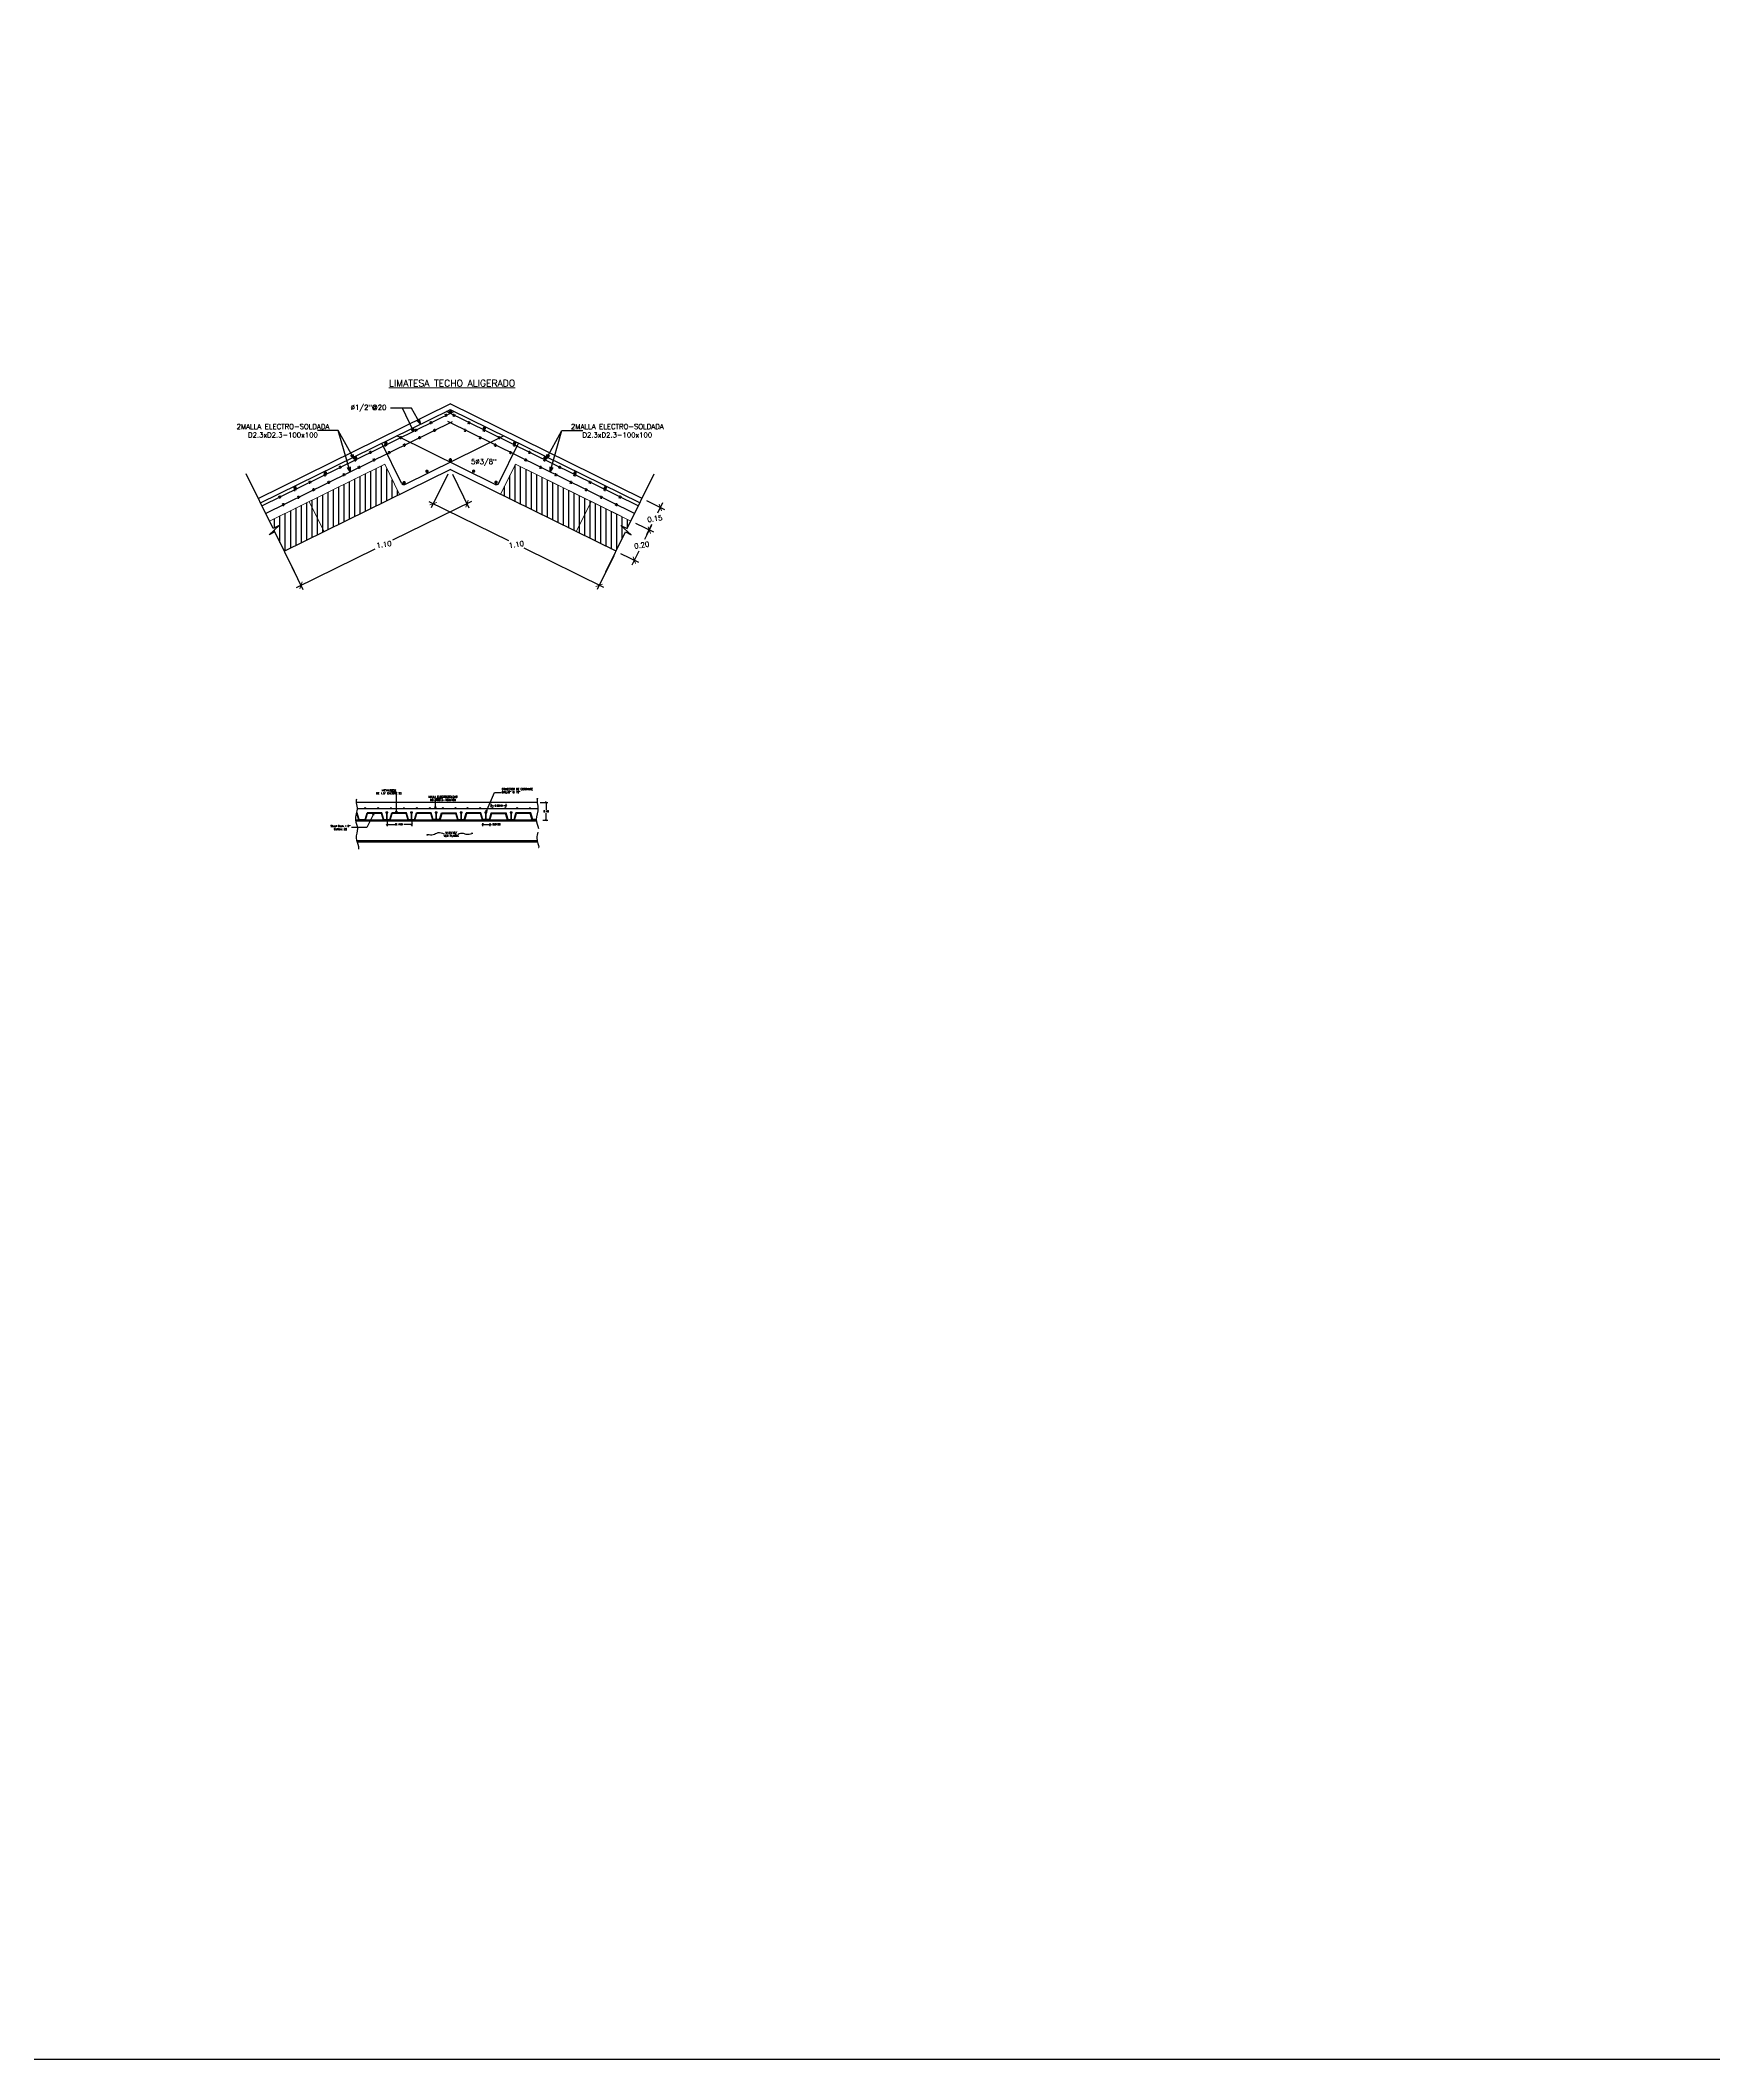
# Model space of a CAD drawing. Header units: metres. Extents: x -44 to 358, y -246 to 48.
# Drawn here: x 119.93 to 129.86, y 0 to 11.99 of the extents above; entities that cross this region are included whole.
import ezdxf

# ---------------------------------------------------------------- set-up
doc = ezdxf.new("R2010")
doc.units = ezdxf.units.M
doc.header["$LTSCALE"] = 0.3
doc.header["$PDMODE"] = 3
doc.linetypes.add('CONTINU', pattern=[0])
doc.linetypes.add('HIDDEN', pattern=[9.525, 6.35, -3.175])
for name, color, linetype in [('ACERO', 5, 'Continuous'), ('BP', 3, 'Continuous'), ('DimText', 4, 'Continuous'), ('DIMTEXTO', 4, 'Continuous'), ('HATCH', 8, 'Continuous')]:
    doc.layers.add(name, color=color, linetype=linetype)
for name, color, linetype, lineweight in [('corte', 7, 'Continuous', 30), ('DETALLES', 7, 'Continuous', 20), ('VIGAS', 1, 'HIDDEN', 15)]:
    doc.layers.add(name, color=color, linetype=linetype, lineweight=lineweight)
doc.styles.add('RomanS', font='romans.shx')
doc.styles.add('SIMPLEX', font='simplex_.ttf', dxfattribs={"height": 0.2})
doc.styles.add('SMPLEX', font='simplex.shx')
doc.dimstyles.new('D-05', dxfattribs={"dimscale": 0.05, "dimtxt": 0.2, "dimasz": 0.2, "dimexe": 0.2, "dimexo": 0.2, "dimgap": 0.1, "dimtad": 0, "dimtih": 1, "dimtoh": 1, "dimzin": 0, "dimdsep": 46, "dimtxsty": 'RomanS', "dimblk1": 'OBLIQUE', "dimblk2": 'OBLIQUE', "dimsah": 1, "dimcen": 0.2, "dimclrd": 4, "dimclre": 4, "dimclrt": 4, "dimadec": 0, "dimazin": 0, "dimtfac": 1, "dimtmove": 0, "dimatfit": 3, "dimldrblk": 'OPEN30', "dimfxl": 1, "dimtolj": 1, "dimtzin": 0, "dimarcsym": 0})
doc.dimstyles.new('D-15', dxfattribs={"dimscale": 0.15, "dimtxt": 0.2, "dimasz": 0.2, "dimexe": 0.18, "dimexo": 0.2, "dimgap": 0.1, "dimtad": 0, "dimtih": 1, "dimtoh": 1, "dimzin": 0, "dimdsep": 46, "dimtxsty": 'SMPLEX', "dimblk": 'OBLIQUE', "dimcen": 0.09, "dimdle": 0.2, "dimclrd": 4, "dimclre": 4, "dimclrt": 4, "dimadec": 0, "dimazin": 0, "dimtfac": 1, "dimtofl": 0, "dimtmove": 0, "dimatfit": 3, "dimldrblk": 'OPEN30', "dimfxl": 1, "dimtolj": 1, "dimtzin": 0, "dimarcsym": 0})
doc.dimstyles.new('D-5', dxfattribs={"dimscale": 0.05, "dimtxt": 0.2, "dimasz": 0.2, "dimexe": 0.2, "dimexo": 0.2, "dimgap": 0.1, "dimtad": 0, "dimtih": 1, "dimtoh": 1, "dimzin": 0, "dimdsep": 46, "dimtxsty": 'SMPLEX', "dimblk1": 'OBLIQUE', "dimblk2": 'OBLIQUE', "dimsah": 1, "dimcen": 0.2, "dimclrd": 4, "dimclre": 4, "dimclrt": 4, "dimadec": 0, "dimazin": 0, "dimtfac": 1, "dimtmove": 0, "dimatfit": 3, "dimldrblk": 'OPEN30', "dimfxl": 0.2, "dimfxlon": 1, "dimtolj": 1, "dimtzin": 0, "dimarcsym": 0})
pattern_1 = [(90, (95.224373, -9.301496), (-0.03175, 3e-18), [])]

# ---------------------------------------------------------------- blocks, each defined once
blk = doc.blocks.new('_OBLIQUE')
at = {"color": 0, "linetype": 'ByBlock'}
blk.add_line((-0.5, -0.5), (0.5, 0.5), dxfattribs=at)
blk = doc.blocks.new('*D573')
at = {"layer": 'DEFPOINTS', "color": 0, "transparency": 16777216}
for p in [(122.365, 9.44), (121.38, 8.956), (121.479, 8.753)]:
    blk.add_point(p, dxfattribs=at)
at = {"layer": 'DETALLES', "color": 4, "lineweight": -2, "transparency": 16777216}
for p, q in [((122.378, 9.413), (122.476, 9.214)), ((122.491, 9.251), (122.023, 9.021)), ((121.393, 8.929), (121.491, 8.729)), ((121.453, 8.74), (121.92, 8.97))]:
    blk.add_line(p, q, dxfattribs=at)
at = {"layer": 'DETALLES', "color": 4, "lineweight": -2, "transparency": 16777216, "xscale": 0.03, "yscale": 0.03, "zscale": 0.03}
for p, rotation in [((122.464, 9.238), 26.19553543463102), ((121.479, 8.753), 206.195535434631)]:
    blk.add_blockref('_OBLIQUE', p, dxfattribs=dict(at, rotation=rotation))
at = {"layer": 'DETALLES', "color": 4, "transparency": 16777216, "insert": (121.972, 8.996), "char_height": 0.03, "attachment_point": 5, "rotation": 9, "style": 'SMPLEX'}
blk.add_mtext('\\A1;1.10', dxfattribs=at)
blk = doc.blocks.new('_Open30')
at = {"color": 0, "lineweight": -2}
for p, q in [((-1, 0.27), (0, 0)), ((0, 0), (-1, -0.27)), ((0, 0), (-1, 0))]:
    blk.add_line(p, q, dxfattribs=at)
blk = doc.blocks.new('*U111')
at = {"layer": 'ACERO'}
for p, q in [((0.008, -0.004), (-0.008, 0.004)), ((-0.001, -0.009), (0.001, 0.009))]:
    blk.add_line(p, q, dxfattribs=at)
blk = doc.blocks.new('*U112')
at = {"layer": 'ACERO', "color": 0, "linetype": 'ByBlock', "lineweight": -2, "transparency": 16777216}
for p in [(0.987, 0.486), (0.718, 0.353), (0.808, 0.397), (0.897, 0.441), (0.538, 0.265), (0.628, 0.309), (0.269, 0.132), (0.359, 0.177), (0.449, 0.221), (0, 0), (0.09, 0.044), (0.179, 0.088)]:
    blk.add_blockref('*U111', p, dxfattribs=at)
blk = doc.blocks.new('*U113')
at = {"layer": 'ACERO'}
for p, q in [((0.008, -0.004), (-0.008, 0.004)), ((-0.001, -0.009), (0.001, 0.009))]:
    blk.add_line(p, q, dxfattribs=at)
blk = doc.blocks.new('*U114')
at = {"layer": 'ACERO', "color": 0, "linetype": 'ByBlock', "lineweight": -2, "transparency": 16777216}
for p in [(0.718, 0.353), (0.808, 0.397), (0.897, 0.441), (0.538, 0.265), (0.628, 0.309), (0.269, 0.132), (0.359, 0.177), (0.449, 0.221), (0, 0), (0.09, 0.044), (0.179, 0.088)]:
    blk.add_blockref('*U113', p, dxfattribs=at)
blk = doc.blocks.new('*U115')
at = {"layer": 'ACERO'}
for p, q in [((0.008, -0.004), (-0.008, 0.004)), ((-0.001, -0.009), (0.001, 0.009))]:
    blk.add_line(p, q, dxfattribs=at)
blk = doc.blocks.new('*U116')
at = {"layer": 'ACERO', "color": 0, "linetype": 'ByBlock', "lineweight": -2, "transparency": 16777216}
for p in [(0.987, 0.486), (0.718, 0.353), (0.808, 0.397), (0.897, 0.441), (0.538, 0.265), (0.628, 0.309), (0.269, 0.132), (0.359, 0.177), (0.449, 0.221), (0, 0), (0.09, 0.044), (0.179, 0.088)]:
    blk.add_blockref('*U115', p, dxfattribs=at)
blk = doc.blocks.new('*U117')
at = {"layer": 'ACERO'}
for p, q in [((0.008, -0.004), (-0.008, 0.004)), ((-0.001, -0.009), (0.001, 0.009))]:
    blk.add_line(p, q, dxfattribs=at)
blk = doc.blocks.new('*U118')
at = {"layer": 'ACERO', "color": 0, "linetype": 'ByBlock', "lineweight": -2, "transparency": 16777216}
for p in [(0.718, 0.353), (0.808, 0.397), (0.897, 0.441), (0.538, 0.265), (0.628, 0.309), (0.269, 0.132), (0.359, 0.177), (0.449, 0.221), (0, 0), (0.09, 0.044), (0.179, 0.088)]:
    blk.add_blockref('*U117', p, dxfattribs=at)
blk = doc.blocks.new('*D435')
at = {"layer": 'DEFPOINTS', "color": 0, "transparency": 16777216}
for p in [(122.365, 9.44), (123.349, 8.956), (123.25, 8.753)]:
    blk.add_point(p, dxfattribs=at)
at = {"layer": 'DETALLES', "color": 4, "lineweight": -2, "transparency": 16777216}
for p, q in [((122.351, 9.413), (122.253, 9.214)), ((122.238, 9.251), (122.711, 9.019)), ((123.277, 8.74), (122.804, 8.973)), ((123.336, 8.929), (123.238, 8.729))]:
    blk.add_line(p, q, dxfattribs=at)
at = {"layer": 'DETALLES', "color": 4, "lineweight": -2, "transparency": 16777216, "xscale": 0.03, "yscale": 0.03, "zscale": 0.03}
for p, rotation in [((122.265, 9.238), 153.804464565369), ((123.25, 8.753), 333.804464565369)]:
    blk.add_blockref('_OBLIQUE', p, dxfattribs=dict(at, rotation=rotation))
at = {"layer": 'DETALLES', "color": 4, "transparency": 16777216, "insert": (122.758, 8.996), "char_height": 0.03, "attachment_point": 5, "rotation": 9, "style": 'SMPLEX'}
blk.add_mtext('\\A1;1.10', dxfattribs=at)
blk = doc.blocks.new('*D574')
at = {"layer": 'DEFPOINTS', "color": 0, "transparency": 16777216}
for p in [(123.438, 9.135), (123.547, 9.081), (123.349, 8.956)]:
    blk.add_point(p, dxfattribs=at)
at = {"layer": 'DETALLES', "color": 4, "lineweight": -2, "transparency": 16777216}
for p, q in [((123.465, 9.122), (123.571, 9.07)), ((123.56, 9.108), (123.519, 9.025)), ((123.376, 8.942), (123.482, 8.89)), ((123.445, 8.875), (123.486, 8.959))]:
    blk.add_line(p, q, dxfattribs=at)
at = {"layer": 'DETALLES', "color": 4, "lineweight": -2, "transparency": 16777216, "xscale": 0.03, "yscale": 0.03, "zscale": 0.03}
for p, rotation in [((123.547, 9.081), 63.80446456537072), ((123.458, 8.902), 243.8044645653707)]:
    blk.add_blockref('_OBLIQUE', p, dxfattribs=dict(at, rotation=rotation))
at = {"layer": 'DETALLES', "color": 4, "transparency": 16777216, "insert": (123.502, 8.992), "char_height": 0.03, "attachment_point": 5, "rotation": 9, "style": 'SMPLEX'}
blk.add_mtext('\\A1;0.20', dxfattribs=at)
blk = doc.blocks.new('*D575')
at = {"layer": 'DEFPOINTS', "color": 0, "transparency": 16777216}
for p in [(123.504, 9.27), (123.438, 9.135), (123.613, 9.216)]:
    blk.add_point(p, dxfattribs=at)
at = {"layer": 'DETALLES', "color": 4, "lineweight": -2, "transparency": 16777216}
for p, q in [((123.531, 9.256), (123.637, 9.204)), ((123.626, 9.243), (123.596, 9.182)), ((123.465, 9.122), (123.571, 9.07)), ((123.533, 9.055), (123.563, 9.116))]:
    blk.add_line(p, q, dxfattribs=at)
at = {"layer": 'DETALLES', "color": 4, "lineweight": -2, "transparency": 16777216, "xscale": 0.03, "yscale": 0.03, "zscale": 0.03}
for p, rotation in [((123.613, 9.216), 63.80446456529032), ((123.547, 9.081), 243.8044645652903)]:
    blk.add_blockref('_OBLIQUE', p, dxfattribs=dict(at, rotation=rotation))
at = {"layer": 'DETALLES', "color": 4, "transparency": 16777216, "insert": (123.58, 9.149), "char_height": 0.03, "attachment_point": 5, "rotation": 9, "style": 'SMPLEX'}
blk.add_mtext('\\A1;0.15', dxfattribs=at)
blk = doc.blocks.new('*D735')
at = {"layer": 'DEFPOINTS', "color": 0, "transparency": 16777216}
for p in [(122.697, 7.445), (122.609, 7.427), (122.697, 7.427)]:
    blk.add_point(p, dxfattribs=at)
at = {"layer": 'DIMTEXTO', "color": 4, "lineweight": -2, "transparency": 16777216}
for p, q in [((122.609, 7.437), (122.609, 7.455)), ((122.609, 7.445), (122.625, 7.445)), ((122.697, 7.445), (122.682, 7.445)), ((122.697, 7.437), (122.697, 7.455))]:
    blk.add_line(p, q, dxfattribs=at)
at = {"layer": 'DIMTEXTO', "color": 4, "lineweight": -2, "transparency": 16777216, "xscale": 0.01, "yscale": 0.01, "zscale": 0.01, "rotation": 180}
blk.add_blockref('_OBLIQUE', (122.609, 7.445), dxfattribs=at)
at = {"layer": 'DIMTEXTO', "color": 4, "lineweight": -2, "transparency": 16777216, "xscale": 0.01, "yscale": 0.01, "zscale": 0.01}
blk.add_blockref('_OBLIQUE', (122.697, 7.445), dxfattribs=at)
at = {"layer": 'DIMTEXTO', "color": 4, "transparency": 16777216, "insert": (122.653, 7.445), "char_height": 0.01, "attachment_point": 5, "style": 'SMPLEX'}
blk.add_mtext('\\A1;0.0819', dxfattribs=at)
blk = doc.blocks.new('*D736')
at = {"layer": 'DEFPOINTS', "color": 0, "transparency": 16777216}
for p in [(122.557, 7.351), (122.6, 7.351), (122.6, 7.334)]:
    blk.add_point(p, dxfattribs=at)
at = {"layer": 'DIMTEXTO', "color": 4, "lineweight": -2, "transparency": 16777216}
for p, q in [((122.557, 7.341), (122.557, 7.324)), ((122.557, 7.334), (122.6, 7.334)), ((122.6, 7.341), (122.6, 7.324)), ((122.6, 7.334), (122.61, 7.334))]:
    blk.add_line(p, q, dxfattribs=at)
at = {"layer": 'DIMTEXTO', "color": 4, "lineweight": -2, "transparency": 16777216, "xscale": 0.01, "yscale": 0.01, "zscale": 0.01, "rotation": 180}
blk.add_blockref('_OBLIQUE', (122.557, 7.334), dxfattribs=at)
at = {"layer": 'DIMTEXTO', "color": 4, "lineweight": -2, "transparency": 16777216, "xscale": 0.01, "yscale": 0.01, "zscale": 0.01}
blk.add_blockref('_OBLIQUE', (122.6, 7.334), dxfattribs=at)
at = {"layer": 'DIMTEXTO', "color": 4, "transparency": 16777216, "insert": (122.64, 7.334), "char_height": 0.01, "attachment_point": 5, "style": 'SMPLEX'}
blk.add_mtext('\\A1;0.0438', dxfattribs=at)
blk = doc.blocks.new('*D737')
at = {"layer": 'DEFPOINTS', "color": 0, "transparency": 16777216}
for p in [(121.99, 7.359), (121.99, 7.334), (122.137, 7.359)]:
    blk.add_point(p, dxfattribs=at)
at = {"layer": 'DIMTEXTO', "color": 4, "lineweight": -2, "transparency": 16777216}
for p, q in [((121.99, 7.349), (121.99, 7.324)), ((121.99, 7.334), (122.037, 7.334)), ((122.137, 7.334), (122.09, 7.334)), ((122.137, 7.349), (122.137, 7.324))]:
    blk.add_line(p, q, dxfattribs=at)
at = {"layer": 'DIMTEXTO', "color": 4, "lineweight": -2, "transparency": 16777216, "xscale": 0.01, "yscale": 0.01, "zscale": 0.01, "rotation": 180}
blk.add_blockref('_OBLIQUE', (121.99, 7.334), dxfattribs=at)
at = {"layer": 'DIMTEXTO', "color": 4, "lineweight": -2, "transparency": 16777216, "xscale": 0.01, "yscale": 0.01, "zscale": 0.01}
blk.add_blockref('_OBLIQUE', (122.137, 7.334), dxfattribs=at)
at = {"layer": 'DIMTEXTO', "color": 4, "transparency": 16777216, "insert": (122.063, 7.334), "char_height": 0.01, "attachment_point": 5, "style": 'SMPLEX'}
blk.add_mtext('\\A1;0.1461', dxfattribs=at)
blk = doc.blocks.new('*D734')
at = {"layer": 'DEFPOINTS', "color": 0, "transparency": 16777216}
for p in [(122.889, 7.464), (122.905, 7.359), (122.935, 7.359)]:
    blk.add_point(p, dxfattribs=at)
at = {"layer": 'DIMTEXTO', "color": 4, "lineweight": -2, "transparency": 16777216}
for p, q in [((122.899, 7.464), (122.945, 7.464)), ((122.935, 7.464), (122.935, 7.421)), ((122.915, 7.359), (122.945, 7.359)), ((122.935, 7.359), (122.935, 7.401))]:
    blk.add_line(p, q, dxfattribs=at)
at = {"layer": 'DIMTEXTO', "color": 4, "lineweight": -2, "transparency": 16777216, "xscale": 0.01, "yscale": 0.01, "zscale": 0.01}
for p, rotation in [((122.935, 7.464), 90), ((122.935, 7.359), 270)]:
    blk.add_blockref('_OBLIQUE', p, dxfattribs=dict(at, rotation=rotation))
at = {"layer": 'DIMTEXTO', "color": 4, "transparency": 16777216, "insert": (122.935, 7.411), "char_height": 0.01, "attachment_point": 5, "style": 'SMPLEX'}
blk.add_mtext('\\A1;0.10', dxfattribs=at)

msp = doc.modelspace()

# ---------------------------------------------------------------- hatches: boundary and pattern name
at = {"layer": 'HATCH'}
h = msp.add_hatch(dxfattribs=at)
h.set_pattern_fill('ANSI31', color=256, scale=0.01, angle=45)
h.set_pattern_definition(pattern_1)
h.paths.add_polyline_path([(121.5277203, 9.2511694), (121.6160074, 9.0717109), (122.0646538, 9.2924289), (121.9763666, 9.4718874)])
h = msp.add_hatch(dxfattribs=at)
h.set_pattern_fill('ANSI31', color=256, scale=0.01, angle=45)
h.set_pattern_definition(pattern_1)
h.paths.add_polyline_path([(123.2015874, 9.2511694), (123.1133002, 9.0717109), (122.6646538, 9.2924289), (122.752941, 9.4718874)])
h = msp.add_hatch(dxfattribs=at)
h.set_pattern_fill('ANSI31', color=256, scale=0.01, angle=45)
h.set_pattern_definition(pattern_1)
h.paths.add_polyline_path([(121.6160074, 9.0717109), (121.5277203, 9.2511694), (121.2916989, 9.1350554), (121.3134284, 9.0908864), (121.3504071, 9.1090786), (121.290821, 9.0538863), (121.3236786, 9.0700511), (121.3799861, 8.9555968)])
h = msp.add_hatch(dxfattribs=at)
h.set_pattern_fill('ANSI31', color=256, scale=0.01, angle=45)
h.set_pattern_definition(pattern_1)
h.paths.add_polyline_path([(123.1133002, 9.0717109), (123.2015874, 9.2511694), (123.4376088, 9.1350554), (123.4158792, 9.0908864), (123.3789005, 9.1090786), (123.4384867, 9.0538863), (123.405629, 9.0700511), (123.3493216, 8.9555968)])
for color, points in [(5, [(121.8631191, 7.4314261, 1), (121.8584098, 7.4314261, 1)]), (5, [(121.9394987, 7.4314261, 1), (121.9347893, 7.4314261, 1)]), (5, [(122.0158766, 7.4314261, 1), (122.0111672, 7.4314261, 1)]), (5, [(122.0931985, 7.4314261, 1), (122.0884891, 7.4314261, 1)]), (5, [(122.1695764, 7.4314261, 1), (122.164867, 7.4314261, 1)]), (5, [(122.2462993, 7.4314261, 1), (122.2415899, 7.4314261, 1)]), (5, [(122.32315, 7.4314261, 1), (122.3184406, 7.4314261, 1)]), (5, [(122.3990552, 7.4314261, 1), (122.3943458, 7.4314261, 1)]), (5, [(122.46955, 7.4314261, 1), (122.4648406, 7.4314261, 1)]), (5, [(122.5454552, 7.4314261, 1), (122.5407458, 7.4314261, 1)]), (5, [(122.6187283, 7.4314261, 1), (122.6140189, 7.4314261, 1)]), (5, [(122.6946335, 7.4314261, 1), (122.6899241, 7.4314261, 1)]), (5, [(122.7651283, 7.4314261, 1), (122.7604189, 7.4314261, 1)]), (5, [(122.8410335, 7.4314261, 1), (122.8363241, 7.4314261, 1)]), (4, [(122.2314185, 7.2722518, 1), (122.2267092, 7.2722518, 1)]), (4, [(122.4971696, 7.2809, 1), (122.4924602, 7.2809, 1)])]:
    msp.add_hatch(color=color, dxfattribs=at).paths.add_polyline_path(points)

# ---------------------------------------------------------------- linework, layer by layer
at = {"layer": 'ACERO'}
for p, q in [((121.2387266, 9.2427305), (122.3580323, 9.7933889)), ((123.4905811, 9.2427305), (122.3712754, 9.7933889)), ((122.0762666, 9.3594374), (121.959286, 9.59722)), ((122.6329602, 9.3525995), (122.047507, 9.6406215)), ((122.0963475, 9.3525995), (122.6818006, 9.6406215)), ((122.6530411, 9.3594374), (122.7700216, 9.59722))]:
    msp.add_line(p, q, dxfattribs=at)
at = {"layer": 'ACERO', "color": 6}
for p, q in [((121.2475553, 9.2247846), (122.3867256, 9.7852157)), ((121.2696271, 9.17992), (122.3780666, 9.7252326)), ((123.4817524, 9.2247846), (122.342582, 9.7852157)), ((123.4596806, 9.17992), (122.3504374, 9.7256279))]:
    msp.add_line(p, q, dxfattribs=at)
at = {"layer": 'ACERO', "const_width": 0.01}
for points in [[(122.3703887, 9.7846354, -1), (122.3605119, 9.7830711, -1)], [(121.9879827, 9.5987154, -1), (121.9781058, 9.5971511, -1)], [(122.1480113, 9.6774437, -1), (122.1381344, 9.6758794, -1)], [(122.5730296, 9.6870026, -1), (122.5631527, 9.6854383, -1)], [(122.7524882, 9.5987154, -1), (122.7426113, 9.5971511, -1)], [(121.8085635, 9.510407, -1), (121.7986866, 9.5088427, -1)], [(122.3710705, 9.4993889, -1), (122.3611936, 9.4978246, -1)], [(122.9319074, 9.510407, -1), (122.9220305, 9.5088427, -1)], [(121.6291049, 9.4221199, -1), (121.6192281, 9.4205555, -1)], [(122.0967511, 9.363901, -1), (122.0868743, 9.3623367, -1)], [(122.231996, 9.4311875, -1), (122.2221191, 9.4296231, -1)], [(122.5085158, 9.4317707, -1), (122.498639, 9.4302064, -1)], [(122.6420237, 9.3660896, -1), (122.6321469, 9.3645253, -1)], [(123.1113659, 9.4221199, -1), (123.1014891, 9.4205555, -1)], [(121.4496071, 9.3338539, -1), (121.4397302, 9.3322895, -1)], [(123.2908695, 9.3338096, -1), (123.2809926, 9.3322452, -1)]]:
    msp.add_lwpolyline(points, format="xyb", close=True, dxfattribs=at)
at = {"layer": 'ACERO'}
for centre, start, end in [((122.3646538, 9.7799295), 63.80446457, 116.19553543), ((122.089726, 9.3660589), 206.19553543, 296.19553543)]:
    msp.add_arc(centre, 0.015, start, end, dxfattribs=at)
at = {"layer": 'ACERO', "ltscale": 0.001}
msp.add_arc((122.6395817, 9.3660589), 0.015, 243.80446457, 333.80446457, dxfattribs=at)
at = {"layer": 'BP', "ltscale": 8}
msp.add_lwpolyline([(110, 37.6335309), (160, 37.6335309), (160, 0), (110, 0)], close=True, dxfattribs=at)
msp.add_lwpolyline([(110, 37.6335309), (160, 37.6335309), (160, 0), (110, 0)], close=True, dxfattribs=at)
at = {"layer": 'BP'}
for points in [[(121.4404963, 8.8325995), (121.3236786, 9.0700511), (121.290821, 9.0538863), (121.3504071, 9.1090786), (121.3134284, 9.0908864), (121.1533953, 9.4161806)], [(123.2888113, 8.8325995), (123.405629, 9.0700511), (123.4384867, 9.0538863), (123.3789005, 9.1090786), (123.4158792, 9.0908864), (123.5759123, 9.4161806)]]:
    msp.add_lwpolyline(points, dxfattribs=at)
at = {"layer": 'corte'}
for p, q in [((121.2254835, 9.2696493), (122.3646538, 9.8300803)), ((123.5038242, 9.2696493), (122.3646538, 9.8300803)), ((121.3799861, 8.9555968), (122.3646538, 9.4400181)), ((123.3493216, 8.9555968), (122.3646538, 9.4400181))]:
    msp.add_line(p, q, dxfattribs=at)
at = {"layer": 'DimText', "color": 2}
for points in [[(121.9908048, 7.3523964), (121.9908048, 7.4024569), (121.9948048, 7.4024569), (121.9948048, 7.4064569), (121.9828048, 7.4064569), (121.9828048, 7.4024569), (121.9868048, 7.4024569), (121.9868048, 7.3523964)], [(122.1372048, 7.3523964), (122.1372048, 7.4024569), (122.1412048, 7.4024569), (122.1412048, 7.4064569), (122.1292048, 7.4064569), (122.1292048, 7.4024569), (122.1332048, 7.4024569), (122.1332048, 7.3523964)], [(122.2836048, 7.3523964), (122.2836048, 7.4024569), (122.2876048, 7.4024569), (122.2876048, 7.4064569), (122.2756048, 7.4064569), (122.2756048, 7.4024569), (122.2796048, 7.4024569), (122.2796048, 7.3523964)], [(122.4327831, 7.3523964), (122.4327831, 7.4024569), (122.4367831, 7.4024569), (122.4367831, 7.4064569), (122.4247831, 7.4064569), (122.4247831, 7.4024569), (122.4287831, 7.4024569), (122.4287831, 7.3523964)], [(122.5791831, 7.3523964), (122.5791831, 7.4024569), (122.5831831, 7.4024569), (122.5831831, 7.4064569), (122.5711831, 7.4064569), (122.5711831, 7.4024569), (122.5751831, 7.4024569), (122.5751831, 7.3523964)], [(122.7283614, 7.3523964), (122.7283614, 7.4024569), (122.7323614, 7.4024569), (122.7323614, 7.4064569), (122.7203614, 7.4064569), (122.7203614, 7.4024569), (122.7243614, 7.4024569), (122.7243614, 7.3523964)]]:
    msp.add_lwpolyline(points, dxfattribs=at)
at = {"layer": 'DIMTEXTO', "linetype": 'Continuous'}
for p, q in [((122.1353717, 9.8052548), (122.0112344, 9.8052548)), ((122.1430728, 9.6766616), (122.0814207, 9.8052548)), ((121.7006121, 9.6716958), (121.5764747, 9.6716958)), ((123.0286956, 9.6716958), (123.1528329, 9.6716958))]:
    msp.add_line(p, q, dxfattribs=at)
at = {"layer": 'HATCH', "color": 8}
msp.add_line((122.8810987, 7.4636298), (121.8073466, 7.4636298), dxfattribs=at)
at = {"layer": 'HATCH', "color": 2}
for p, q in [((122.8761177, 7.3590714), (121.8025038, 7.3590714)), ((122.8771545, 7.3523964), (121.8035406, 7.3523964)), ((122.8807643, 7.2355822), (121.8098595, 7.2355822)), ((122.8823573, 7.2289072), (121.8119185, 7.2289072))]:
    msp.add_line(p, q, dxfattribs=at)
at = {"layer": 'HATCH', "color": 6}
for p, q in [((121.8101548, 7.3981111), (121.8088378, 7.3981111)), ((121.8131289, 7.4021111), (121.8098203, 7.4021111)), ((121.821894, 7.3590714), (121.8101548, 7.3981111)), ((121.8248681, 7.3630714), (121.8131289, 7.4021111)), ((121.821894, 7.3590714), (121.8629157, 7.3590714)), ((121.8248681, 7.3630714), (121.8599415, 7.3630714)), ((121.8599415, 7.3630714), (121.8716807, 7.4021111)), ((121.8629157, 7.3590714), (121.8746548, 7.3981111)), ((121.9595289, 7.4021111), (121.8716807, 7.4021111)), ((121.9565548, 7.3981111), (121.8746548, 7.3981111)), ((121.968294, 7.3590714), (121.9565548, 7.3981111)), ((121.9712681, 7.3630714), (121.9595289, 7.4021111)), ((121.968294, 7.3590714), (122.0093157, 7.3590714)), ((121.9712681, 7.3630714), (122.0063415, 7.3630714)), ((122.0063415, 7.3630714), (122.0180807, 7.4021111)), ((122.0093157, 7.3590714), (122.0210548, 7.3981111)), ((122.1059289, 7.4021111), (122.0180807, 7.4021111)), ((122.1029548, 7.3981111), (122.0210548, 7.3981111)), ((122.114694, 7.3590714), (122.1029548, 7.3981111)), ((122.1176681, 7.3630714), (122.1059289, 7.4021111)), ((122.114694, 7.3590714), (122.1557157, 7.3590714)), ((122.1176681, 7.3630714), (122.1527415, 7.3630714)), ((122.1527415, 7.3630714), (122.1644807, 7.4021111)), ((122.1557157, 7.3590714), (122.1674548, 7.3981111)), ((122.2523289, 7.4021111), (122.1644807, 7.4021111)), ((122.2493548, 7.3981111), (122.1674548, 7.3981111)), ((122.261094, 7.3590714), (122.2493548, 7.3981111)), ((122.2640681, 7.3630714), (122.2523289, 7.4021111)), ((122.304894, 7.3590714), (122.261094, 7.3590714)), ((122.3019198, 7.3630714), (122.2640681, 7.3630714)), ((122.3019198, 7.3630714), (122.313659, 7.4021111)), ((122.304894, 7.3590714), (122.3166331, 7.3981111)), ((122.313659, 7.4021111), (122.4015072, 7.4021111)), ((122.3166331, 7.3981111), (122.3985331, 7.3981111)), ((122.4102722, 7.3590714), (122.3985331, 7.3981111)), ((122.4132464, 7.3630714), (122.4015072, 7.4021111)), ((122.4102722, 7.3590714), (122.451294, 7.3590714)), ((122.4132464, 7.3630714), (122.4483198, 7.3630714)), ((122.4483198, 7.3630714), (122.460059, 7.4021111)), ((122.451294, 7.3590714), (122.4630331, 7.3981111)), ((122.5479072, 7.4021111), (122.460059, 7.4021111)), ((122.5449331, 7.3981111), (122.4630331, 7.3981111)), ((122.5566722, 7.3590714), (122.5449331, 7.3981111)), ((122.5596464, 7.3630714), (122.5479072, 7.4021111)), ((122.6004722, 7.3590714), (122.5566722, 7.3590714)), ((122.5974981, 7.3630714), (122.5596464, 7.3630714)), ((122.5974981, 7.3630714), (122.6092373, 7.4021111)), ((122.6004722, 7.3590714), (122.6122114, 7.3981111)), ((122.6092373, 7.4021111), (122.6970855, 7.4021111)), ((122.6122114, 7.3981111), (122.6941114, 7.3981111)), ((122.7058505, 7.3590714), (122.6941114, 7.3981111)), ((122.7088247, 7.3630714), (122.6970855, 7.4021111)), ((122.7058505, 7.3590714), (122.7468722, 7.3590714)), ((122.7088247, 7.3630714), (122.7438981, 7.3630714)), ((122.7438981, 7.3630714), (122.7556373, 7.4021111)), ((122.7468722, 7.3590714), (122.7586114, 7.3981111)), ((122.8434855, 7.4021111), (122.7556373, 7.4021111)), ((122.8405114, 7.3981111), (122.7586114, 7.3981111)), ((122.8522505, 7.3590714), (122.8405114, 7.3981111)), ((122.8552247, 7.3630714), (122.8434855, 7.4021111)), ((122.8761177, 7.3590714), (122.8522505, 7.3590714)), ((122.8759018, 7.3630714), (122.8552247, 7.3630714))]:
    msp.add_line(p, q, dxfattribs=at)
at = {"layer": 'HATCH', "color": 5}
msp.add_line((121.8124253, 7.4290714), (122.8860391, 7.4290714), dxfattribs=at)
for centre in [(121.8607644, 7.4314261), (121.937144, 7.4314261), (122.0135219, 7.4314261), (122.0908438, 7.4314261), (122.1672217, 7.4314261), (122.2439446, 7.4314261), (122.3207953, 7.4314261), (122.3967005, 7.4314261), (122.4671953, 7.4314261), (122.5431005, 7.4314261), (122.6163736, 7.4314261), (122.6922788, 7.4314261), (122.7627736, 7.4314261), (122.8386788, 7.4314261)]:
    msp.add_circle(centre, 0.0023547, dxfattribs=at)
at = {"layer": 'HATCH', "color": 4}
for centre in [(122.2290639, 7.2722518), (122.4948149, 7.2809)]:
    msp.add_circle(centre, 0.0023547, dxfattribs=at)
for points in [[(121.8079661, 7.4830179), (121.806865, 7.4709983), (121.8124567, 7.4330188), (121.8023913, 7.3604648), (121.8146927, 7.3101976), (121.806865, 7.2521111), (121.8203827, 7.2034378), (121.8204355, 7.1876159)], [(122.3319515, 7.2763067), (122.2908277, 7.2827922), (122.2648563, 7.2719822), (122.2313079, 7.2719822)], [(122.411566, 7.2763067), (122.4418673, 7.2817113), (122.4635105, 7.2752258), (122.4938119, 7.2806304)]]:
    msp.add_spline(points, degree=3, dxfattribs=at)
for points, knots in [([(122.881578, 7.483004), (122.8864834, 7.5001537), (122.8748465, 7.4735256), (122.8939437, 7.4247035), (122.8648193, 7.3639745), (122.887486, 7.3264884), (122.8883692, 7.3091405), (122.8883878, 7.3086116)], [0, 0, 0, 0, 0.04526774821, 0.0836566677, 0.14701530078, 0.19876578838, 0.20039248716, 0.20039248716, 0.20039248716, 0.20039248716]), ([(122.8859714, 7.2879494), (122.8834121, 7.2761436), (122.8719739, 7.2378587), (122.8929152, 7.2072104), (122.8900322, 7.1962286), (122.8902717, 7.1962222)], [0.22146437161, 0.22146437161, 0.22146437161, 0.22146437161, 0.25737738468, 0.33671327683, 0.3442084753, 0.3442084753, 0.3442084753, 0.3442084753])]:
    msp.add_open_spline(points, degree=3, knots=knots, dxfattribs=at)
at = {"layer": 'VIGAS', "color": 8, "linetype": 'CONTINU', "ltscale": 0.001}
for p, q in [((121.2916989, 9.1350554), (121.9763666, 9.4718874)), ((122.0646538, 9.2924289), (121.9763666, 9.4718874)), ((122.6646538, 9.2924289), (122.752941, 9.4718874)), ((123.3835284, 9.161661), (122.752941, 9.4718874)), ((123.4376088, 9.1350554), (122.752941, 9.4718874)), ((121.6160074, 9.0717109), (121.5277203, 9.2511694)), ((123.1133002, 9.0717109), (123.2015874, 9.2511694))]:
    msp.add_line(p, q, dxfattribs=at)

# ---------------------------------------------------------------- block references
at = {"layer": 'ACERO'}
for name, p in [('*U112', (121.3543359, 9.2772754)), ('*U114', (121.3764077, 9.2324107))]:
    msp.add_blockref(name, p, dxfattribs=at)
at = {"layer": 'ACERO', "xscale": -1}
for name, p in [('*U116', (123.3749718, 9.2772754)), ('*U118', (123.3529, 9.2324107))]:
    msp.add_blockref(name, p, dxfattribs=at)

# ---------------------------------------------------------------- texts
at = {"layer": 'DETALLES', "color": 4, "insert": (122.3762387, 9.9534582), "char_height": 0.04, "attachment_point": 5, "style": 'SMPLEX'}
msp.add_mtext('\\A1;{\\LLIMATESA TECHO ALIGERADO }', dxfattribs=at)
at = {"layer": 'DIMTEXTO', "color": 4, "char_height": 0.03, "attachment_point": 5, "style": 'SMPLEX'}
for s, insert in [('{\\fSimplex|b0|i0|c0|p2;2MALLA ELECTRO-SOLDADA\\PD2.3xD2.3-100x100}', (121.3722004, 9.6709292, -0.5410026)), ('%%C1/2"@20', (121.8803064, 9.8044881, -0.5410026)), ('{\\fSimplex|b0|i0|c0|p2;2MALLA ELECTRO-SOLDADA\\PD2.3xD2.3-100x100}', (123.3571072, 9.6709292, -0.5410026)), ('5%%C3/8"', (122.5643735, 9.4828439))]:
    msp.add_mtext(s, dxfattribs=dict(at, insert=insert))
at = {"layer": 'HATCH', "color": 4, "char_height": 0.011, "style": 'SIMPLEX'}
for s, insert, attachment_point in [('METALDECK\\PDE 1.5" CALIBRE 22', (122.0014842, 7.5270497), 5), ('MALLA ELECTROSOLDAD\\PD2.3xD2.3-100x100', (122.3222795, 7.4884837), 5), ('CONECTOR DE CORTANTE\\P2Ø3/8" @ 12"', (122.6714194, 7.5321494), 4), ('Steel Deck 1.5"\\PCalibre 22', (121.7139048, 7.3150536), 5), ('W12X16/\\PVER PLANTA', (122.371443, 7.274777), 5)]:
    msp.add_mtext(s, dxfattribs=dict(at, insert=insert, attachment_point=attachment_point))

# ---------------------------------------------------------------- dimensions: what is measured, and where the dimension line sits
at = {"layer": 'DETALLES'}
for p1, p2, distance, picture, middle in [((122.3646538, 9.4400181), (121.3799861, 8.9555968), 0.2252695, '*D573', (121.971762, 8.9956748)), ((122.3646538, 9.4400181), (123.3493216, 8.9555968), -0.2252695, '*D435', (122.7575457, 8.9956748)), ((123.4376088, 9.1350554), (123.5038242, 9.2696493), -0.1214202, '*D575', (123.579666, 9.1487531)), ((123.3493216, 8.9555968), (123.4376088, 9.1350554), -0.1214202, '*D574', (123.5024147, 8.9917268))]:
    dim = msp.add_aligned_dim(p1=p1, p2=p2, distance=distance, dimstyle='D-15', dxfattribs=at)
    dim.commit()
    dim.dimension.update_dxf_attribs({"geometry": picture, "text_midpoint": middle, "text_rotation": 9})
at = {"layer": 'DIMTEXTO'}
for base, p1, p2, text, picture, middle in [((122.6970855, 7.4449925), (122.6092373, 7.4274745), (122.6970855, 7.4274745), '0.0819', '*D735', (122.6531614, 7.4449925)), ((121.990194, 7.3335965), (122.136594, 7.3590714), (121.990194, 7.3590714), '0.1461', '*D737', (122.063394, 7.3335965)), ((122.6004722, 7.3335965), (122.5566722, 7.3506282), (122.6004722, 7.3506282), '0.0438', '*D736', (122.6402342, 7.3335965))]:
    dim = msp.add_linear_dim(base=base, p1=p1, p2=p2, text=text, dimstyle='D-05', override={"dimtxsty": 'SMPLEX'}, dxfattribs=at)
    dim.commit()
    dim.dimension.update_dxf_attribs({"geometry": picture, "text_midpoint": middle})
dim = msp.add_linear_dim(base=(122.9353262, 7.3590714), p1=(122.8893826, 7.4636298), p2=(122.90528, 7.3590714), angle=90, dimstyle='D-05', override={"dimtxsty": 'SMPLEX'}, dxfattribs=at)
dim.commit()
dim.dimension.update_dxf_attribs({"geometry": '*D734', "text_midpoint": (122.9353262, 7.4113506)})

# ---------------------------------------------------------------- leaders
at = {"layer": 'DimText'}
msp.add_leader([(122.5778966, 7.4075593), (122.6280177, 7.523901), (122.6686817, 7.523901)], dimstyle='D-5', override={"dimgap": 0.1, "dimtad": 0}, dxfattribs=at)
at = {"layer": 'DIMTEXTO', "linetype": 'Continuous'}
for points in [[(122.1885358, 9.7100027), (122.1353717, 9.8052548)], [(121.7952293, 9.5021738), (121.7006121, 9.6716958)], [(122.9340784, 9.5021738), (123.0286956, 9.6716958)]]:
    msp.add_leader(points, dimstyle='D-15', override={"dimgap": 0.1, "dimtad": 0}, dxfattribs=at)
for points in [[(121.7708161, 9.4264871), (121.7006121, 9.6716958)], [(122.9584916, 9.4264871), (123.0286956, 9.6716958)]]:
    msp.add_leader(points, dimstyle='D-15', dxfattribs=at)
at = {"layer": 'HATCH'}
for points in [[(122.0454769, 7.4021111), (122.0454769, 7.5253582), (122.0117202, 7.5253582)], [(122.2772183, 7.4290714), (122.2772183, 7.4867922), (122.3109749, 7.4867922)], [(121.9113137, 7.3981111), (121.870112, 7.315699), (121.7789222, 7.315699)]]:
    msp.add_leader(points, dimstyle='D-05', dxfattribs=at)

doc.saveas('drawing.dxf')
